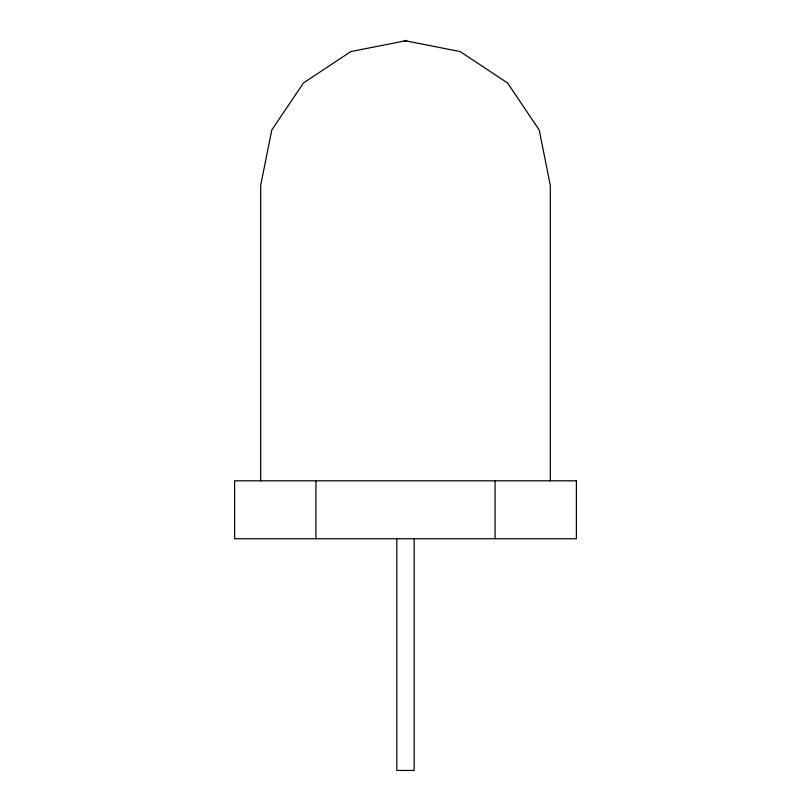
<?xml version="1.0" encoding="UTF-8"?>
<svg xmlns="http://www.w3.org/2000/svg" width="811" height="811" viewBox="0 0 811 811"><rect width="100%" height="100%" fill="white"/><g stroke="black" fill="none" stroke-linecap="round" stroke-linejoin="round"><path stroke-width="1.22" d="M550.324 480.811L550.324 185.374L539.203 129.953L507.534 82.965L460.151 51.569L404.253 40.55L406.747 40.55L350.849 51.569L303.466 82.965L271.797 129.953L260.676 185.374L260.676 480.811M495.075 480.811L495.075 538.737M414.188 538.737L414.188 770.45L396.812 770.45L396.812 538.737M315.925 480.811L315.925 538.737M576.388 480.811L234.612 480.811L234.612 538.737L576.388 538.737L576.388 480.811"/></g></svg>
